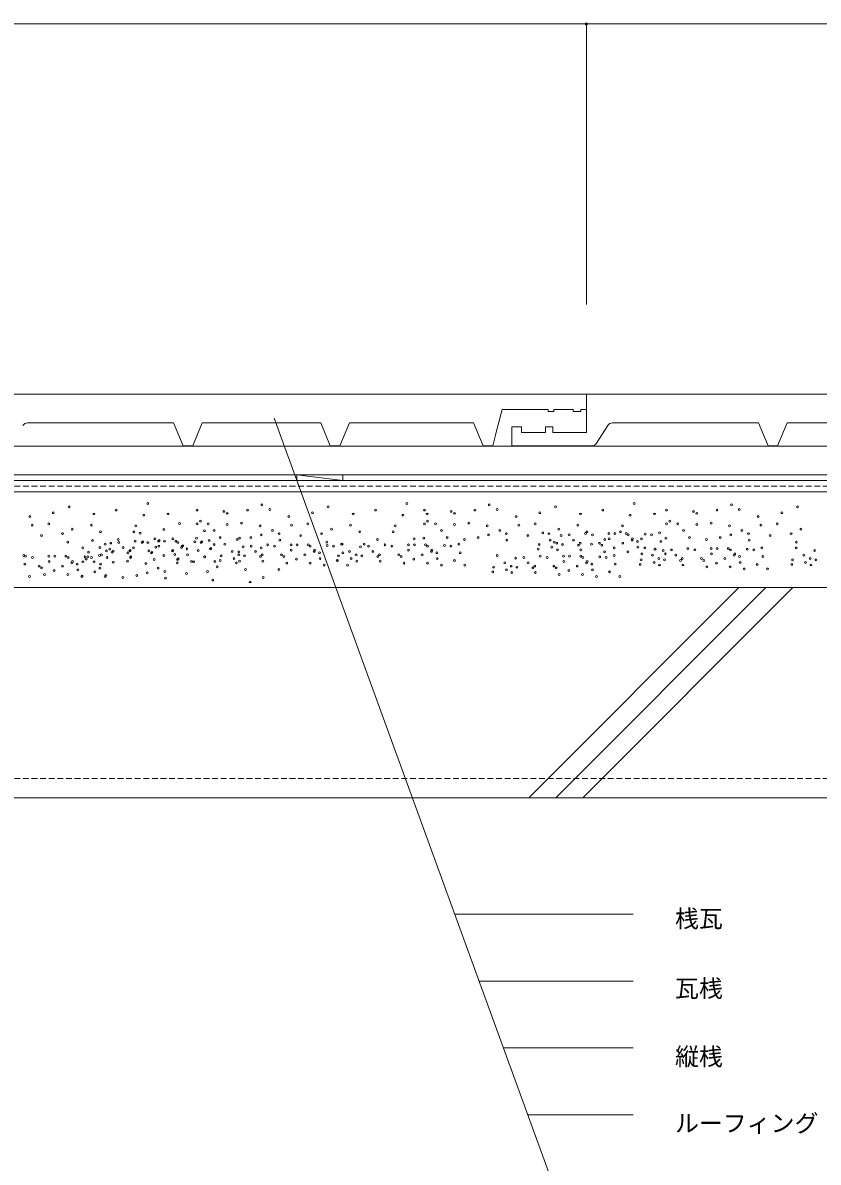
# Model space of a CAD drawing. Units: millimetres, scale not verified. Extents: x -198 to 202, y -140 to 130.
# Drawn here: x -50.9 to 32.3, y -49.2 to 70 of the extents above; entities that cross this region are included whole.
import ezdxf
from ezdxf.enums import TextEntityAlignment as Align

# ---------------------------------------------------------------- set-up
doc = ezdxf.new("R2010")
doc.units = ezdxf.units.MM
doc.header["$LTSCALE"] = 0.5
doc.header["$PDMODE"] = 32
doc.header["$PDSIZE"] = 0.25
doc.linetypes.add('DASHED1', pattern=[1.8, 1.2, -0.6])
for name, color, linetype, lineweight in [('0-1', 7, 'Continuous', 18), ('1-0', 7, 'Continuous', 18), ('1-1', 7, 'Continuous', 18), ('1-2', 7, 'Continuous', 18)]:
    doc.layers.add(name, color=color, linetype=linetype, lineweight=lineweight)
doc.styles.add('ＭＳ ゴシック', font='')
doc.styles.get('ＭＳ ゴシック').set_extended_font_data('MS Gothic')

msp = doc.modelspace()

# ---------------------------------------------------------------- linework, layer by layer
at = {"layer": '0-1'}
for p, q in [((-5.6912, -23.2242), (12.973, -23.2242)), ((-3.1435, -30.2242), (12.973, -30.2242)), ((-0.5956, -37.2242), (12.973, -37.2242)), ((1.9522, -44.2242), (12.973, -44.2242))]:
    msp.add_line(p, q, dxfattribs=at)
at = {"layer": '1-0'}
for p, q in [((98.658, 25.7595), (-144.4558, 25.7595)), ((-143.4, 22.7595), (104.7549, 22.7595)), ((-22.2, 22.7595), (-17.4, 22.1595)), ((-143.4, 22.1595), (104.7549, 22.1595)), ((-144.4558, 20.9595), (105.2969, 20.9595)), ((-144.4558, 10.9595), (105.2969, 10.9595)), ((24.054, 10.9595), (2.054, -11.0405)), ((26.8825, 10.9595), (4.8825, -11.0405)), ((29.7109, 10.9595), (7.7109, -11.0405)), ((-144.4558, -11.0405), (102.2969, -11.0405))]:
    msp.add_line(p, q, dxfattribs=at)
at = {"layer": '1-0', "color": 3, "linetype": 'DASHED1'}
msp.add_line((-144.4558, 21.5595), (104.9924, 21.5595), dxfattribs=at)
at = {"layer": '1-0', "linetype": 'DASHED1'}
msp.add_line((-144.4558, -9.0405), (102.2969, -9.0405), dxfattribs=at)
at = {"layer": '1-0'}
msp.add_lwpolyline([(-22.2, 22.1595), (-22.2, 22.7595), (-17.4, 22.7595), (-17.4, 22.1595)], close=True, dxfattribs=at)
for centre in [(-46.0399, 19.402), (-41.1002, 19.059), (-37.8071, 19.745), (-32.6443, 19.059), (-27.3616, 19.059), (-25.8523, 19.6078), (-25.0291, 19.1276), (-18.9231, 19.402), (-13.9835, 19.059), (-10.6904, 19.745), (-8.8616, 19.059), (-3.5789, 19.059), (-2.0696, 19.6078), (-1.2463, 19.1276), (4.8596, 19.402), (9.7993, 19.059), (13.0924, 19.745), (16.477, 19.059), (21.7597, 19.059), (23.269, 19.6078), (24.0923, 19.1276), (30.1982, 19.402), (-50.1562, 18.3729), (-47.6864, 18.7845), (-43.4328, 18.6473), (-38.2188, 18.5101), (-35.6804, 18.6473), (-32.3013, 17.8927), (-29.8315, 18.9218), (-29.4884, 18.7159), (-23.0395, 18.3729), (-20.5697, 18.7845), (-16.3161, 18.6473), (-11.102, 18.5101), (-8.5636, 18.6473), (-8.5185, 17.8927), (-6.0487, 18.9218), (-5.7057, 18.7159), (0.7433, 18.3729), (3.2131, 18.7845), (7.4667, 18.6473), (12.6807, 18.5101), (15.2192, 18.6473), (16.8201, 17.8927), (19.2899, 18.9218), (19.6329, 18.7159), (26.0819, 18.3729), (28.5517, 18.7845), (-49.8818, 17.481), (-48.1667, 17.6182), (-45.6968, 17.0694), (-43.7073, 17.481), (-42.7468, 16.795), (-39.2479, 16.795), (-39.042, 17.4124), (-38.5983, 16.6261), (-36.1285, 17.0377), (-34.4819, 17.6552), (-32.6443, 17.6182), (-31.8749, 16.9005), (-31.478, 17.6182), (-30.8606, 16.9322), (-29.4884, 17.5496), (-27.9791, 17.6868), (-26.0581, 17.4124), (-24.7546, 16.9322), (-22.7651, 17.481), (-21.0499, 17.6182), (-18.5801, 17.0694), (-16.5905, 17.481), (-15.63, 16.795), (-12.1311, 16.795), (-11.9253, 17.4124), (-8.8616, 17.6182), (-7.6953, 17.6182), (-7.0778, 16.9322), (-5.7057, 17.5496), (-4.1964, 17.6868), (-2.2754, 17.4124), (-0.9719, 16.9322), (1.0177, 17.481), (2.7328, 17.6182), (3.5235, 16.6772), (5.2027, 17.0694), (7.1922, 17.481), (8.0078, 16.6086), (8.1527, 16.795), (10.4527, 16.6086), (11.0831, 16.6086), (11.6516, 16.795), (11.8575, 17.4124), (12.2494, 16.6086), (15.7483, 16.6772), (16.477, 17.6182), (17.6434, 17.6182), (18.2608, 16.9322), (19.6329, 17.5496), (21.1422, 17.6868), (23.0632, 17.4124), (24.3667, 16.9322), (26.3563, 17.481), (28.0715, 17.6182), (30.5413, 17.0694), (-48.9213, 16.3833), (-46.7259, 16.5892), (-46.1771, 15.6973), (-43.6021, 15.8852), (-42.2665, 15.4914), (-41.6811, 15.6108), (-40.8944, 15.9717), (-40.833, 15.6794), (-39.1178, 15.8166), (-38.388, 15.6794), (-38.3238, 15.7342), (-37.7969, 15.6477), (-37.0525, 16.0403), (-36.6729, 15.8166), (-36.6087, 15.8714), (-36.0425, 15.8166), (-35.1899, 16.0593), (-34.8762, 15.8166), (-34.6585, 15.6794), (-32.8866, 15.748), (-32.7129, 16.1089), (-32.2135, 15.6794), (-32.1493, 15.7342), (-31.3773, 15.8852), (-30.8677, 15.4419), (-30.2431, 16.1775), (-29.7416, 15.4892), (-28.4594, 15.9717), (-28.1921, 16.1279), (-27.0186, 16.1775), (-25.9209, 16.4519), (-25.2573, 15.4206), (-24.0686, 16.5892), (-24, 15.9031), (-22.8124, 15.4206), (-22.182, 15.4206), (-21.8046, 16.3833), (-21.0157, 15.4206), (-19.6092, 16.5892), (-19.0603, 15.6973), (-17.5168, 15.4892), (-17.4652, 15.4892), (-15.1498, 15.4914), (-13.7777, 15.9717), (-12.9809, 15.4206), (-10.536, 15.4206), (-9.9357, 16.0403), (-9.9056, 15.4206), (-8.9302, 16.1089), (-8.7393, 15.4206), (-6.4604, 16.1775), (-5.2404, 15.4892), (-4.6766, 15.9717), (-3.2359, 16.1775), (-2.1382, 16.4519), (-0.2858, 16.5892), (-0.2172, 15.9031), (1.9782, 16.3833), (3.1368, 15.4423), (4.1736, 16.5892), (4.3031, 15.9226), (4.7224, 15.6973), (4.9891, 15.5795), (5.4445, 16.4028), (5.5817, 15.4423), (6.2926, 16.4714), (6.748, 15.9226), (7.4341, 15.5795), (8.633, 15.4914), (8.7376, 16.4714), (9.4485, 15.5795), (10.0051, 15.9717), (10.4776, 16.0598), (11.8935, 15.5795), (12.4672, 16.4714), (12.8669, 15.9226), (12.9226, 16.0598), (13.4277, 15.7854), (13.847, 16.0403), (14.239, 16.54), (14.9121, 16.4714), (15.8726, 15.7854), (16.4084, 16.1089), (18.8782, 16.1775), (20.662, 15.9717), (22.1027, 16.1775), (23.2004, 16.4519), (25.0528, 16.5892), (25.1214, 15.9031), (27.3168, 16.3833), (29.5122, 16.5892), (30.061, 15.6973), (-50.782, 14.3012), (-50.6022, 14.2326), (-48.1573, 14.2326), (-47.5269, 14.2326), (-46.3606, 14.2326), (-44.5889, 15.0988), (-43.9889, 14.6503), (-42.8617, 14.3012), (-42.8226, 15.1305), (-42.6416, 14.3759), (-42.1365, 14.7875), (-41.7761, 14.9616), (-41.5439, 14.6503), (-41.433, 14.7558), (-40.3776, 15.1305), (-39.8725, 14.5817), (-39.6915, 14.7875), (-39.6274, 14.8423), (-39.3062, 15.0988), (-37.6771, 14.7875), (-37.4275, 14.5817), (-37.3634, 14.6365), (-36.9736, 15.1674), (-36.648, 15.2677), (-36.1111, 14.3073), (-35.2322, 14.7875), (-35.168, 14.8423), (-34.9841, 14.4128), (-34.2588, 15.1305), (-34.2031, 15.2677), (-34.1389, 15.3225), (-33.6979, 14.9933), (-33.6413, 14.3759), (-32.5142, 14.8244), (-31.253, 14.9933), (-31.1888, 15.0481), (-30.1284, 14.2543), (-28.9621, 14.7345), (-28.276, 14.3915), (-28.2607, 14.6872), (-27.8206, 15.2148), (-27.6834, 14.2543), (-26.9725, 15.2834), (-26.5171, 14.7345), (-25.9281, 15.0988), (-25.8311, 14.3915), (-24.5275, 15.2834), (-23.8166, 14.3915), (-22.7875, 14.8717), (-21.3717, 14.3915), (-20.798, 15.2834), (-20.3983, 14.7345), (-20.3426, 14.8717), (-19.8374, 14.5973), (-19.0261, 15.352), (-18.353, 15.2834), (-17.852, 14.2543), (-17.3925, 14.5973), (-16.6856, 14.7345), (-15.9996, 14.3915), (-15.5442, 15.2148), (-15.407, 14.2543), (-14.6961, 15.2834), (-14.2407, 14.7345), (-13.5546, 14.3915), (-12.2511, 15.2834), (-11.5402, 14.3915), (-10.5111, 14.8717), (-9.0953, 14.3915), (-8.5215, 15.2834), (-8.1219, 14.7345), (-8.0662, 14.8717), (-7.561, 14.5973), (-6.7497, 15.352), (-6.0766, 15.2834), (-5.1161, 14.5973), (-1.2286, 14.3012), (3.0433, 14.9621), (3.2556, 14.2326), (4.484, 15.1679), (5.0577, 14.8935), (5.7006, 14.2326), (6.331, 14.2326), (7.2531, 15.3737), (7.4973, 14.2326), (7.5027, 14.8935), (9.6981, 15.3737), (9.9974, 14.6877), (10.9962, 14.3012), (11.0145, 15.0993), (12.4423, 14.6877), (13.4843, 15.1679), (13.9079, 14.4818), (14.2159, 15.0932), (14.9955, 14.3385), (15.2681, 14.9621), (15.28, 14.9621), (16.1369, 14.8188), (16.3529, 14.4818), (16.985, 14.8874), (17.4404, 14.3385), (18.7002, 15.0246), (19.43, 14.8874), (21.1451, 15.0246), (21.17, 14.4757), (21.7755, 15.0246), (22.9418, 15.0246), (23.1596, 14.8874), (23.5593, 14.3385), (23.615, 14.4757), (24.9314, 14.956), (25.6045, 14.8874), (26.4407, 15.0932), (30.0565, 15.0932), (30.836, 14.3385), (31.9775, 14.8188), (-50.6577, 13.4093), (-49.8724, 14.0953), (-49.1615, 13.2035), (-48.1324, 13.6837), (-46.7166, 13.2035), (-46.1429, 14.0953), (-45.7432, 13.5465), (-45.6875, 13.6837), (-45.1823, 13.4093), (-44.5889, 13.6581), (-44.371, 14.1639), (-44.2459, 13.9325), (-44.0823, 14.1701), (-43.6979, 14.0953), (-43.4226, 13.6581), (-42.7374, 13.4093), (-42.0679, 14.1015), (-41.433, 13.5895), (-39.9237, 13.7267), (-39.6229, 14.1015), (-39.5587, 14.1562), (-38.0027, 13.4523), (-37.1282, 13.8956), (-34.7096, 13.5209), (-34.6833, 13.8956), (-34.6191, 13.9504), (-33.2177, 13.6898), (-32.9945, 13.6581), (-31.8575, 14.1701), (-31.8456, 14.1701), (-30.7728, 13.6898), (-30.5247, 13.1092), (-30.2219, 13.7741), (-28.7811, 13.9799), (-28.5351, 13.5209), (-28.2074, 13.7055), (-26.012, 14.1857), (-25.7624, 13.7055), (-23.5671, 14.1857), (-23.2678, 13.4996), (-22.2506, 13.9113), (-20.8228, 13.4996), (-19.7808, 13.9799), (-19.3572, 13.2938), (-17.997, 13.7741), (-17.9851, 13.7741), (-17.9454, 13.7741), (-16.9123, 13.2938), (-16.5047, 13.9799), (-15.931, 13.7055), (-13.7356, 14.1857), (-13.486, 13.7055), (-11.2906, 14.1857), (-10.9913, 13.4996), (-9.9742, 13.9113), (-8.5464, 13.4996), (-7.5044, 13.9799), (-7.0808, 13.2938), (-5.7206, 13.7741), (-5.7087, 13.7741), (-4.6358, 13.2938), (-1.6154, 13.0663), (-0.4491, 13.5465), (0.237, 13.2035), (0.6924, 14.0267), (0.8296, 13.0663), (1.5405, 14.0953), (1.9959, 13.5465), (2.6819, 13.2035), (3.9854, 14.0953), (4.6964, 13.2035), (5.7255, 13.6837), (7.1413, 13.2035), (7.715, 14.0953), (8.1147, 13.5465), (8.1704, 13.6837), (8.6755, 13.4093), (9.4868, 14.1639), (10.16, 14.0953), (11.1205, 13.4093), (13.7357, 13.378), (13.8292, 13.8583), (15.1764, 13.5838), (15.6815, 13.9955), (15.7501, 13.3094), (16.2741, 13.8583), (17.9455, 13.7897), (18.1265, 13.9955), (18.1951, 13.3094), (20.1409, 13.9955), (20.3905, 13.7897), (20.6898, 13.1036), (21.7069, 13.5152), (22.5859, 13.9955), (23.1347, 13.1036), (24.1201, 14.2013), (24.1767, 13.5838), (25.9605, 13.378), (25.9724, 13.378), (26.565, 14.2013), (29.5762, 13.378), (29.6697, 13.8583), (31.017, 13.5838), (31.5221, 13.9955), (31.5907, 13.3094), (32.1147, 13.8583), (-50.1774, 12.1058), (-48.9119, 12.9977), (-48.6126, 12.3116), (-47.5955, 12.7232), (-46.1677, 12.3116), (-45.1257, 12.7918), (-44.7021, 12.1058), (-44.6575, 12.1488), (-43.3419, 12.586), (-43.33, 12.586), (-42.8051, 12.972), (-42.2572, 12.1058), (-42.1877, 12.2174), (-40.4039, 12.0116), (-38.9632, 12.2174), (-37.8655, 12.4918), (-36.6992, 12.972), (-36.0131, 12.629), (-35.9445, 11.943), (-33.7491, 12.4232), (-31.5537, 12.629), (-27.5746, 12.8348), (-25.7222, 12.0116), (-24.0757, 12.8348), (-1.7089, 12.586), (-0.2681, 12.7918), (0.3056, 12.5174), (2.501, 12.9977), (2.7505, 12.5174), (4.9459, 12.9977), (5.2452, 12.3116), (6.2624, 12.7232), (7.6902, 12.3116), (8.7322, 12.7918), (9.1558, 12.1058), (10.5159, 12.586), (10.5279, 12.586), (11.6007, 12.1058), (24.6003, 12.8978), (27.0453, 12.8978), (-31.0049, 11.7371), (-27.0944, 11.5313)]:
    msp.add_circle(centre, 0.097, dxfattribs=at)
at = {"layer": '1-1'}
for p, q in [((8.0969, 69.9244), (-53.1031, 69.9244)), ((8.0969, 69.9244), (8.0969, 40.5733)), ((69.2969, 69.9244), (8.0969, 69.9244)), ((8.0969, 31.1749), (8.0969, 27.1749)), ((-1.4018, 26.9201), (-0.7031, 29.5749)), ((-0.7031, 29.5749), (-0.2959, 29.5749)), ((-0.7031, 29.5749), (4.0969, 29.5749)), ((-0.2959, 29.5749), (-0.2273, 29.5749)), ((4.6968, 29.5749), (4.6968, 29.3749)), ((4.6968, 29.5749), (6.6969, 29.5749)), ((6.6969, 29.5749), (6.6969, 29.3749)), ((6.6969, 29.3749), (7.4969, 29.3749)), ((7.4969, 29.5749), (7.4969, 29.3749)), ((7.4969, 29.5749), (8.0969, 29.5749)), ((-50.3738, 28.1749), (-35.1031, 28.1749)), ((-35.1031, 28.1749), (-34.1031, 25.7749)), ((-33.1031, 25.7749), (-32.1031, 28.1749)), ((-32.1031, 28.1749), (-19.7031, 28.1749)), ((-19.7031, 28.1749), (-18.7031, 25.7749)), ((-17.7031, 25.7749), (-16.7031, 28.1749)), ((-16.7031, 28.1749), (-3.7031, 28.1749)), ((-3.7031, 28.1749), (-2.7031, 25.7749)), ((0.2969, 27.7749), (0.2969, 25.7749)), ((3.7969, 27.7749), (4.5969, 27.7749)), ((3.7969, 27.7749), (3.7969, 27.1749)), ((9.1464, 26.0528), (10.32, 27.8971)), ((10.8263, 28.1749), (26.0969, 28.1749)), ((26.0969, 28.1749), (27.0969, 25.7749)), ((28.0969, 25.7749), (29.0969, 28.1749)), ((29.0969, 28.1749), (41.4969, 28.1749)), ((-1.7031, 25.7749), (-1.4048, 26.9085)), ((1.2969, 27.1749), (3.7969, 27.1749)), ((-34.1031, 25.7749), (-33.1031, 25.7749)), ((-18.7031, 25.7749), (-17.7031, 25.7749)), ((-2.7031, 25.7749), (-1.7031, 25.7749)), ((8.6402, 25.7749), (0.2969, 25.7749)), ((27.0969, 25.7749), (28.0969, 25.7749))]:
    msp.add_line(p, q, dxfattribs=at)
for points in [[(-53.1031, 31.1749), (8.0969, 31.1749), (8.0969, 29.5749)], [(8.0969, 31.1749), (69.2969, 31.1749), (69.2969, 29.5749)], [(4.0969, 29.5749), (4.0969, 29.3749), (4.6968, 29.3749)], [(0.2969, 27.7749), (1.2969, 27.7749), (1.2969, 27.1749)], [(4.5969, 27.7749), (4.5969, 27.1749), (8.0969, 27.1749)]]:
    msp.add_lwpolyline(points, dxfattribs=at)
for centre, start, end in [((-50.3738, 27.5749), 90, 147.52879), ((10.8263, 27.5749), 90, 147.52879), ((8.6402, 26.3749), 270, 327.52879)]:
    msp.add_arc(centre, 0.6, start, end, dxfattribs=at)
msp.add_point((8.0969, 69.9244), dxfattribs=at)
at = {"layer": '1-2'}
msp.add_line((-24.5795, 28.6708), (4.4999, -51.2242), dxfattribs=at)

# ---------------------------------------------------------------- texts
at = {"layer": '0-1', "style": 'ＭＳ ゴシック'}
for s, p in [('桟瓦', (17.3682, -25.1675)), ('縦桟', (17.3682, -39.6025))]:
    msp.add_text(s, height=1.833, dxfattribs=at).set_placement(p, align=Align.BOTTOM_LEFT)
at = {"layer": '1-0', "style": 'ＭＳ ゴシック'}
for s, p in [('瓦桟\u3000\u3000', (17.3682, -32.468)), ('ルーフィング', (17.3682, -46.5711))]:
    msp.add_text(s, height=1.833, dxfattribs=at).set_placement(p, align=Align.BOTTOM_LEFT)

doc.saveas('drawing.dxf')
